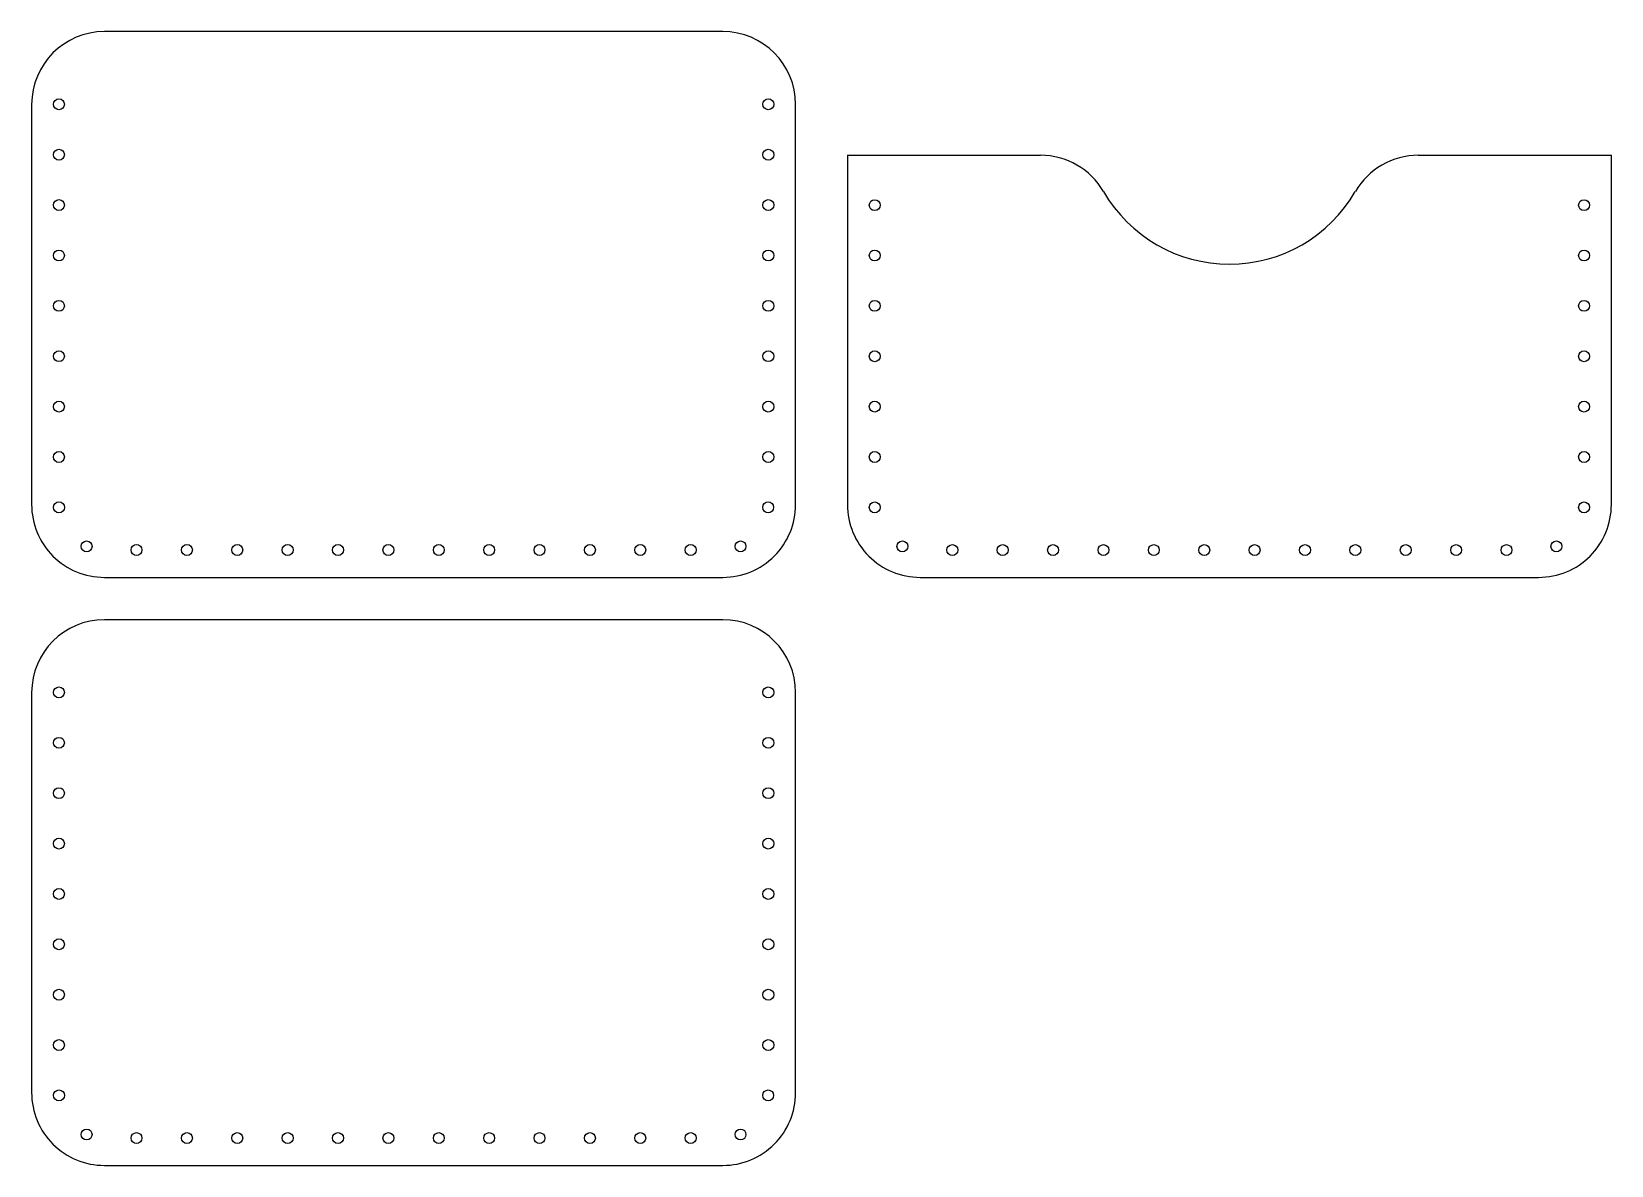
# Model space of a CAD drawing. Header units: millimetres. Extents: x 42 to 259, y 62 to 217.
import ezdxf

# ---------------------------------------------------------------- set-up
doc = ezdxf.new("R2010")
doc.units = ezdxf.units.MM

# ---------------------------------------------------------------- blocks, each defined once
blk = doc.blocks.new('*U3')
blk.add_circle((0, 0), 0.75)
blk = doc.blocks.new('*U4')
at = {"color": 0, "linetype": 'ByBlock', "lineweight": -2, "transparency": 16777216}
for p, rotation in [((27272.13, 34358.91), 269.9999999999702), ((27369.63, 34358.91), 89.99999999997003), ((27272.13, 34351.98), 269.9999999999702), ((27369.63, 34351.98), 89.99999999997003), ((27272.13, 34345.06), 269.9999999999702), ((27369.63, 34345.06), 89.99999999997003), ((27272.13, 34338.13), 269.9999999999702), ((27369.63, 34338.13), 89.99999999997003), ((27272.13, 34331.21), 269.9999999999702), ((27369.63, 34331.21), 89.99999999997003), ((27272.13, 34324.29), 269.9999999999702), ((27369.63, 34324.29), 89.99999999997003), ((27272.13, 34317.36), 269.9999999999702), ((27369.63, 34317.36), 89.99999999997003), ((27272.13, 34310.44), 269.9999999999702), ((27369.63, 34310.44), 89.99999999997003), ((27272.14, 34303.52), 273.572190815986), ((27369.61, 34303.52), 86.42780918395445), ((27275.94, 34298.15), 337.0440721323785), ((27365.81, 34298.15), 22.95592786756201)]:
    blk.add_blockref('*U3', p, dxfattribs=dict(at, rotation=rotation))
for p in [(27282.79, 34297.66), (27289.72, 34297.66), (27296.64, 34297.66), (27303.57, 34297.66), (27310.49, 34297.66), (27317.41, 34297.66), (27324.34, 34297.66), (27331.26, 34297.66), (27338.18, 34297.66), (27345.11, 34297.66), (27352.03, 34297.66), (27358.96, 34297.66)]:
    blk.add_blockref('*U3', p, dxfattribs=at)
blk = doc.blocks.new('*U16')
blk.add_circle((0, 0), 0.75)
blk = doc.blocks.new('*U18')
at = {"color": 0, "linetype": 'ByBlock', "lineweight": -2, "transparency": 16777216}
for p, rotation in [((27272.13, 34358.91), 269.9999999999702), ((27369.63, 34358.91), 89.99999999997003), ((27272.13, 34351.98), 269.9999999999702), ((27369.63, 34351.98), 89.99999999997003), ((27272.13, 34345.06), 269.9999999999702), ((27369.63, 34345.06), 89.99999999997003), ((27272.13, 34338.13), 269.9999999999702), ((27369.63, 34338.13), 89.99999999997003), ((27272.13, 34331.21), 269.9999999999702), ((27369.63, 34331.21), 89.99999999997003), ((27272.13, 34324.29), 269.9999999999702), ((27369.63, 34324.29), 89.99999999997003), ((27272.13, 34317.36), 269.9999999999702), ((27369.63, 34317.36), 89.99999999997003), ((27272.13, 34310.44), 269.9999999999702), ((27369.63, 34310.44), 89.99999999997003), ((27272.14, 34303.52), 273.572190815986), ((27369.61, 34303.52), 86.42780918395445), ((27275.94, 34298.15), 337.0440721323785), ((27365.81, 34298.15), 22.95592786756201)]:
    blk.add_blockref('*U16', p, dxfattribs=dict(at, rotation=rotation))
for p in [(27282.79, 34297.66), (27289.72, 34297.66), (27296.64, 34297.66), (27303.57, 34297.66), (27310.49, 34297.66), (27317.41, 34297.66), (27324.34, 34297.66), (27331.26, 34297.66), (27338.18, 34297.66), (27345.11, 34297.66), (27352.03, 34297.66), (27358.96, 34297.66)]:
    blk.add_blockref('*U16', p, dxfattribs=at)

msp = doc.modelspace()

# ---------------------------------------------------------------- linework, layer by layer
for p, q in [((137.09, 217.47), (52.09, 217.47)), ((154.21, 200.47), (180.75, 200.47)), ((232.67, 200.47), (259.21, 200.47)), ((137.09, 136.65), (52.09, 136.65))]:
    msp.add_line(p, q)
for points in [[(42.09, 207.47), (42.09, 200.47), (42.09, 152.47, 0.414214), (52.09, 142.47), (137.09, 142.47, 0.414214), (147.09, 152.47), (147.09, 200.47), (147.09, 207.47)], [(154.21, 200.47), (154.21, 152.47, 0.414214), (164.21, 142.47), (249.21, 142.47, 0.414214), (259.21, 152.47), (259.21, 200.47)], [(42.09, 126.65), (42.09, 119.65), (42.09, 71.65, 0.414214), (52.09, 61.65), (137.09, 61.65, 0.414214), (147.09, 71.65), (147.09, 119.65), (147.09, 126.65)]]:
    msp.add_lwpolyline(points, format="xyb")
for centre in [(157.96, 193.62), (255.46, 193.62), (157.96, 186.7), (255.46, 186.7), (157.96, 179.78), (255.46, 179.78), (157.96, 172.85), (255.46, 172.85), (157.96, 165.93), (255.46, 165.93), (157.96, 159.01), (255.46, 159.01), (157.97, 152.08), (255.45, 152.08), (161.77, 146.72), (168.63, 146.22), (175.55, 146.22), (182.48, 146.22), (189.4, 146.22), (196.32, 146.22), (203.25, 146.22), (210.17, 146.22), (217.1, 146.22), (224.02, 146.22), (230.94, 146.22), (237.87, 146.22), (244.79, 146.22), (251.65, 146.72)]:
    msp.add_circle(centre, 0.75)
for centre, radius, start, end in [((52.09, 207.47), 10, 90, 180), ((137.09, 207.47), 10, 0, 90), ((180.75, 190.47), 10, 30.0926, 90), ((232.67, 190.47), 10, 90, 149.9074), ((206.71, 205.51), 20, 210.0926, 329.9074), ((52.09, 126.65), 10, 90, 180), ((137.09, 126.65), 10, 0, 90)]:
    msp.add_arc(centre, radius, start, end)

# ---------------------------------------------------------------- block references
for name, p in [('*U4', (-27226.29, -34151.43)), ('*U18', (-27226.29, -34232.25))]:
    msp.add_blockref(name, p)

doc.saveas('drawing.dxf')
